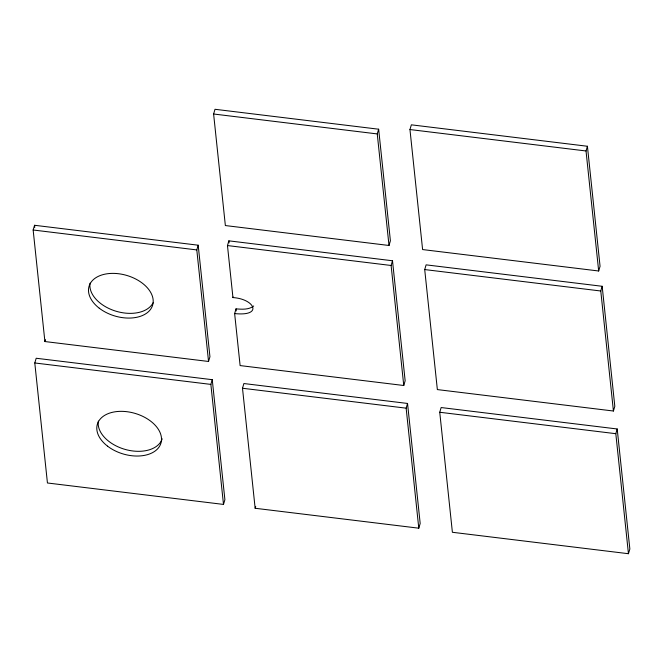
<?xml version="1.0" encoding="UTF-8"?>
<svg xmlns="http://www.w3.org/2000/svg" width="663" height="663" viewBox="0 0 663 663"><rect width="100%" height="100%" fill="white"/><g stroke="black" fill="none" stroke-linecap="round" stroke-linejoin="round"><path stroke-width="0.99" d="M33.15 229.995L34.551 225.279L198.187 245.202L209.939 356.752L208.547 361.468L44.902 341.544L33.15 229.995L196.795 249.918L208.547 361.468M34.791 362.968L36.192 358.252L212.251 379.684L224.898 499.703L223.497 504.419L47.438 482.987L34.791 362.968L210.859 384.399L223.497 504.419M44.902 341.544L45.457 339.663M213.61 114.003L215.003 109.287L378.648 129.21L390.399 240.76L389.007 245.476L225.362 225.553L213.61 114.003L377.255 133.926L389.007 245.476M196.795 249.918L198.187 245.202M234.636 313.574C263.302 316.591 254.758 299.013 232.945 297.571L227.467 245.559L228.868 240.843L392.504 260.766L405.151 380.786L403.759 385.501L240.114 365.578L234.636 313.574L236.028 308.859C241.904 309.331 248.774 309.886 253.689 306.016M232.945 297.571L233.119 296.974M210.859 384.399L212.251 379.684M242.501 388.253L243.893 383.537L407.538 403.452L420.185 523.472L418.784 528.187L255.147 508.272L242.501 388.253L406.146 408.168L418.784 528.187M255.147 508.272L255.703 506.383M377.255 133.926L378.648 129.21M409.958 129.542L411.358 124.826L587.418 146.258L600.065 266.286L598.672 270.993L422.604 249.561L409.958 129.542L586.026 150.973L598.672 270.993M403.759 385.501L391.112 265.482L392.504 260.766M424.71 269.568L426.11 264.852L602.17 286.283L614.816 406.303L613.424 411.019L437.356 389.587L424.71 269.568L600.777 290.999L613.424 411.019M406.146 408.168L407.538 403.452M439.743 412.262L441.144 407.546L617.203 428.978L629.85 548.997L628.449 553.713L452.39 532.281L439.743 412.262L615.811 433.693L628.449 553.713M586.026 150.973L587.418 146.258M600.777 290.999L602.17 286.283M615.811 433.693L617.203 428.978M227.467 245.559L391.112 265.482M228.868 240.843L229.083 242.882M236.028 308.859L236.243 310.897M34.551 225.279L34.766 227.326M153.112 302.767A33.167 21.141 16.5 0 1 115.553 311.08A33.167 21.141 16.5 0 1 90.085 283.151M162.211 438.807A33.167 21.141 16.5 0 1 125.415 449.497A33.167 21.141 16.5 0 1 98.381 421.113M99.251 308.196A33.167 21.141 16.5 0 0 152.515 305.56A33.167 21.141 16.5 0 0 110.771 273.429A33.167 21.141 16.5 0 0 99.251 308.196M107.547 446.158A33.167 21.141 16.5 0 0 160.819 443.522A33.167 21.141 16.5 0 0 119.075 411.391A33.167 21.141 16.5 0 0 107.547 446.158"/></g></svg>
